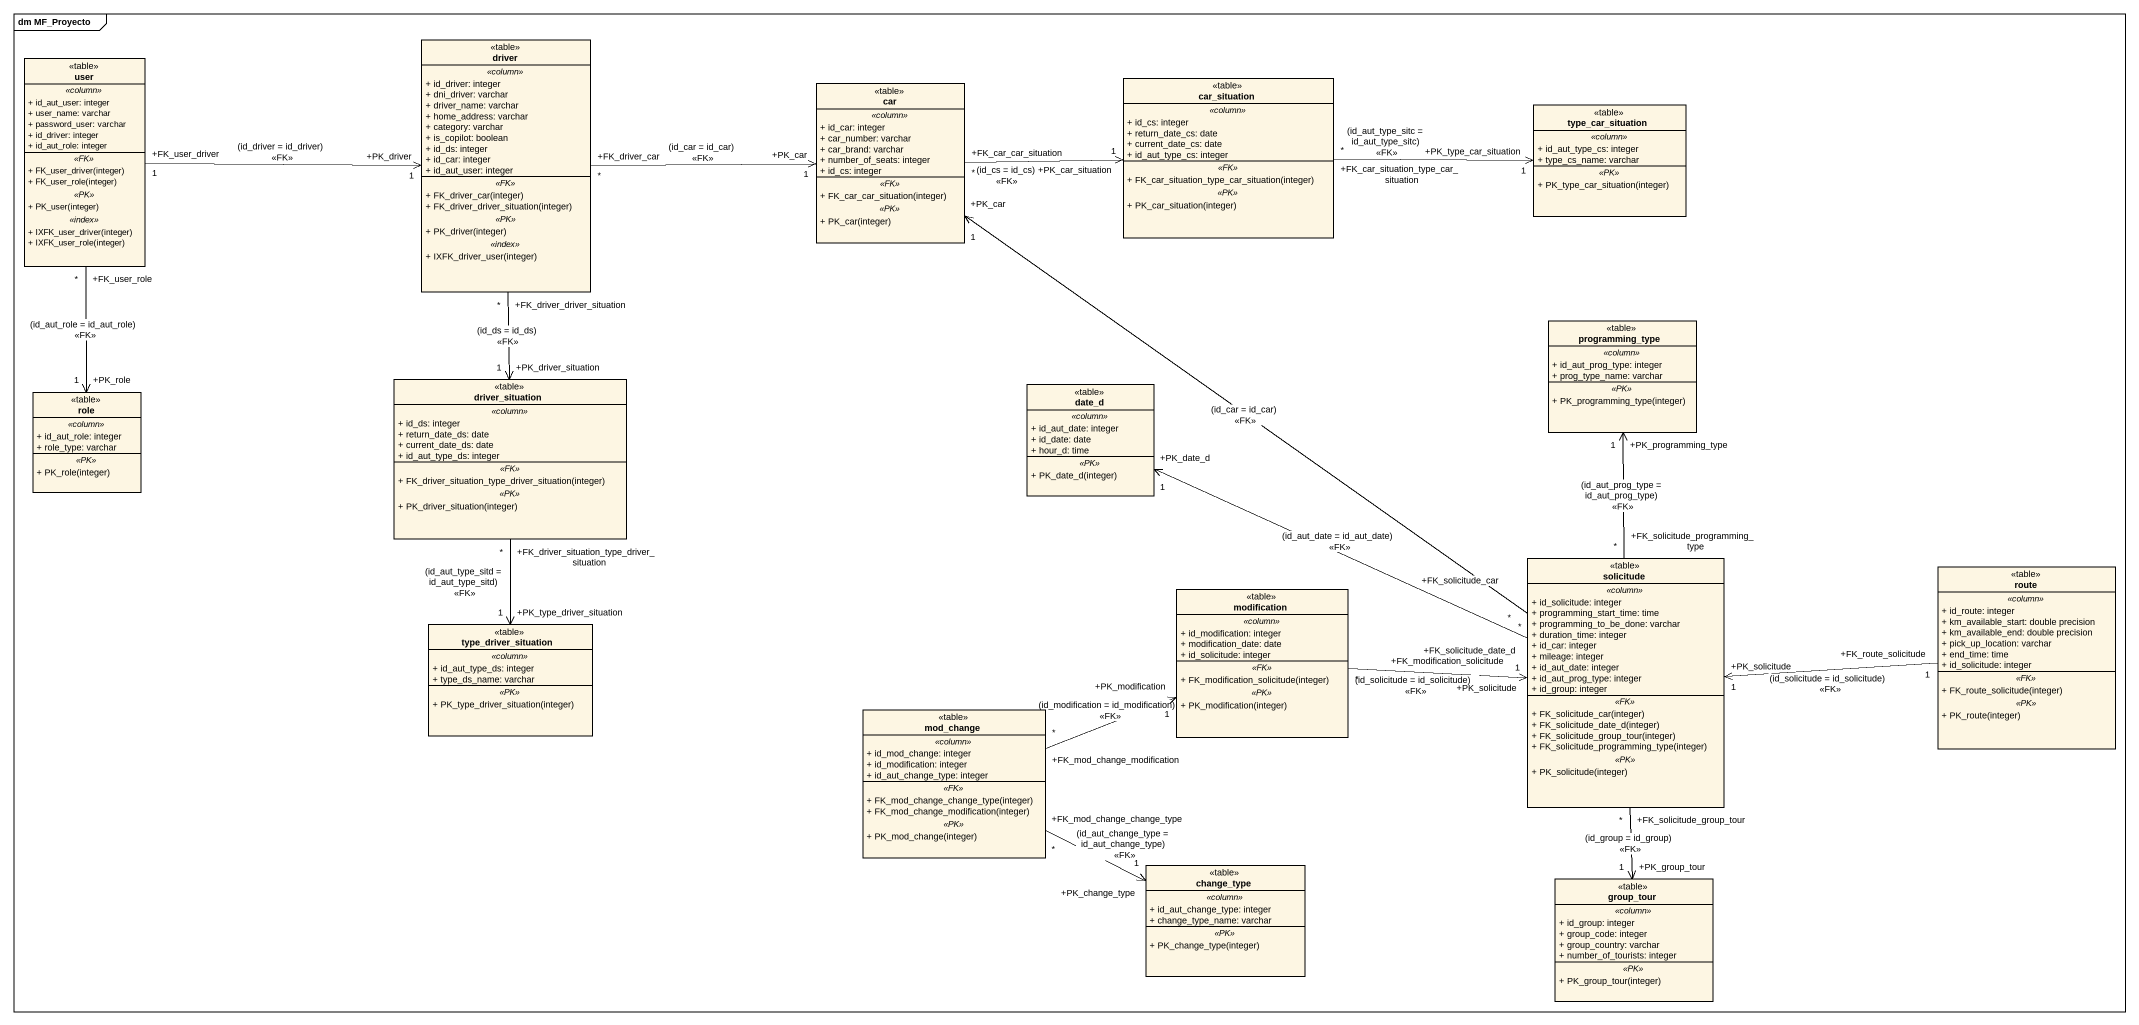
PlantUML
@startuml
mainframe dm MF_Proyecto
hide circle
hide empty members
skinparam classAttributeIconSize 0
class user <<table>> {
  .. <<column>> ..
  + id_aut_user: integer
  + user_name: varchar
  + password_user: varchar
  + id_driver: integer
  + id_aut_role: integer
  .. <<FK>> ..
  + FK_user_driver(integer)
  + FK_user_role(integer)
  .. <<PK>> ..
  + PK_user(integer)
  .. <<index>> ..
  + IXFK_user_driver(integer)
  + IXFK_user_role(integer)
}
class driver <<table>> {
  .. <<column>> ..
  + id_driver: integer
  + dni_driver: varchar
  + driver_name: varchar
  + home_address: varchar
  + category: varchar
  + is_copilot: boolean
  + id_ds: integer
  + id_car: integer
  + id_aut_user: integer
  .. <<FK>> ..
  + FK_driver_car(integer)
  + FK_driver_driver_situation(integer)
  .. <<PK>> ..
  + PK_driver(integer)
  .. <<index>> ..
  + IXFK_driver_user(integer)
}
class car <<table>> {
  .. <<column>> ..
  + id_car: integer
  + car_number: varchar
  + car_brand: varchar
  + number_of_seats: integer
  + id_cs: integer
  .. <<FK>> ..
  + FK_car_car_situation(integer)
  .. <<PK>> ..
  + PK_car(integer)
}
class car_situation <<table>> {
  .. <<column>> ..
  + id_cs: integer
  + return_date_cs: date
  + current_date_cs: date
  + id_aut_type_cs: integer
  .. <<FK>> ..
  + FK_car_situation_type_car_situation(integer)
  .. <<PK>> ..
  + PK_car_situation(integer)
}
class type_car_situation <<table>> {
  .. <<column>> ..
  + id_aut_type_cs: integer
  + type_cs_name: varchar
  .. <<PK>> ..
  + PK_type_car_situation(integer)
}
class programming_type <<table>> {
  .. <<column>> ..
  + id_aut_prog_type: integer
  + prog_type_name: varchar
  .. <<PK>> ..
  + PK_programming_type(integer)
}
class role <<table>> {
  .. <<column>> ..
  + id_aut_role: integer
  + role_type: varchar
  .. <<PK>> ..
  + PK_role(integer)
}
class driver_situation <<table>> {
  .. <<column>> ..
  + id_ds: integer
  + return_date_ds: date
  + current_date_ds: date
  + id_aut_type_ds: integer
  .. <<FK>> ..
  + FK_driver_situation_type_driver_situation(integer)
  .. <<PK>> ..
  + PK_driver_situation(integer)
}
class date_d <<table>> {
  .. <<column>> ..
  + id_aut_date: integer
  + id_date: date
  + hour_d: time
  .. <<PK>> ..
  + PK_date_d(integer)
}
class solicitude <<table>> {
  .. <<column>> ..
  + id_solicitude: integer
  + programming_start_time: time
  + programming_to_be_done: varchar
  + duration_time: integer
  + id_car: integer
  + mileage: integer
  + id_aut_date: integer
  + id_aut_prog_type: integer
  + id_group: integer
  .. <<FK>> ..
  + FK_solicitude_car(integer)
  + FK_solicitude_date_d(integer)
  + FK_solicitude_group_tour(integer)
  + FK_solicitude_programming_type(integer)
  .. <<PK>> ..
  + PK_solicitude(integer)
}
class modification <<table>> {
  .. <<column>> ..
  + id_modification: integer
  + modification_date: date
  + id_solicitude: integer
  .. <<FK>> ..
  + FK_modification_solicitude(integer)
  .. <<PK>> ..
  + PK_modification(integer)
}
class route <<table>> {
  .. <<column>> ..
  + id_route: integer
  + km_available_start: double precision
  + km_available_end: double precision
  + pick_up_location: varchar
  + end_time: time
  + id_solicitude: integer
  .. <<FK>> ..
  + FK_route_solicitude(integer)
  .. <<PK>> ..
  + PK_route(integer)
}
class type_driver_situation <<table>> {
  .. <<column>> ..
  + id_aut_type_ds: integer
  + type_ds_name: varchar
  .. <<PK>> ..
  + PK_type_driver_situation(integer)
}
class mod_change <<table>> {
  .. <<column>> ..
  + id_mod_change: integer
  + id_modification: integer
  + id_aut_change_type: integer
  .. <<FK>> ..
  + FK_mod_change_change_type(integer)
  + FK_mod_change_modification(integer)
  .. <<PK>> ..
  + PK_mod_change(integer)
}
class change_type <<table>> {
  .. <<column>> ..
  + id_aut_change_type: integer
  + change_type_name: varchar
  .. <<PK>> ..
  + PK_change_type(integer)
}
class group_tour <<table>> {
  .. <<column>> ..
  + id_group: integer
  + group_code: integer
  + group_country: varchar
  + number_of_tourists: integer
  .. <<PK>> ..
  + PK_group_tour(integer)
}
user "+FK_user_driver\n1" -right-> "+PK_driver\n1" driver : (id_driver = id_driver)\n<<FK>>
user "+FK_user_role\n*" --> "+PK_role\n1" role : (id_aut_role = id_aut_role)\n<<FK>>
driver "+FK_driver_car\n*" -right-> "+PK_car\n1" car : (id_car = id_car)\n<<FK>>
driver "+FK_driver_driver_situation\n*" --> "+PK_driver_situation\n1" driver_situation : (id_ds = id_ds)\n<<FK>>
car "+FK_car_car_situation\n*" -right-> "+PK_car_situation\n1" car_situation : (id_cs = id_cs)\n<<FK>>
car_situation "+FK_car_situation_type_car_situation\n*" -right-> "+PK_type_car_situation\n1" type_car_situation : (id_aut_type_sitc = id_aut_type_sitc)\n<<FK>>
driver_situation "+FK_driver_situation_type_driver_situation\n*" --> "+PK_type_driver_situation\n1" type_driver_situation : (id_aut_type_sitd = id_aut_type_sitd)\n<<FK>>
solicitude "+FK_solicitude_car\n*" -up-> "+PK_car\n1" car : (id_car = id_car)\n<<FK>>
solicitude "+FK_solicitude_programming_type\n*" -up-> "+PK_programming_type\n1" programming_type : (id_aut_prog_type = id_aut_prog_type)\n<<FK>>
solicitude "+FK_solicitude_date_d\n*" -left-> "+PK_date_d\n1" date_d : (id_aut_date = id_aut_date)\n<<FK>>
solicitude "+FK_solicitude_group_tour\n*" --> "+PK_group_tour\n1" group_tour : (id_group = id_group)\n<<FK>>
modification "+FK_modification_solicitude\n*" -right-> "+PK_solicitude\n1" solicitude : (id_solicitude = id_solicitude)\n<<FK>>
route "+FK_route_solicitude\n1" -left-> "+PK_solicitude\n1" solicitude : (id_solicitude = id_solicitude)\n<<FK>>
mod_change "+FK_mod_change_modification\n*" -right-> "+PK_modification\n1" modification : (id_modification = id_modification)\n<<FK>>
mod_change "+FK_mod_change_change_type\n*" -right-> "+PK_change_type\n1" change_type : (id_aut_change_type = id_aut_change_type)\n<<FK>>
@enduml
